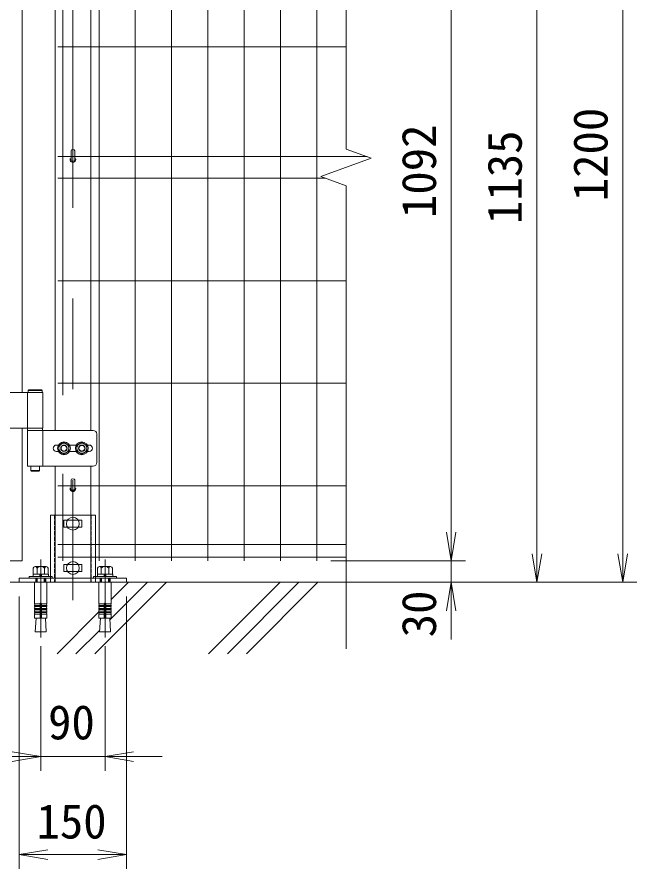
# Model space of a CAD drawing. Units: millimetres, scale not verified. Extents: x -4200 to 4200, y -2970 to 2970.
# Drawn here: x 977 to 1844, y -323 to 869 of the extents above; entities that cross this region are included whole.
import ezdxf
from ezdxf.enums import TextEntityAlignment as Align

# ---------------------------------------------------------------- set-up
doc = ezdxf.new("R2010")
doc.units = ezdxf.units.MM
doc.header["$LTSCALE"] = 20
for name, pattern in [('DASHED', [7.5, 6, -1.5]), ('USER1', [50.8, 31.75, -6.35, 6.35, -6.35]), ('USER3', [0.375, 0.25, -0.125])]:
    doc.linetypes.add(name, pattern=pattern)
for name, color, linetype, lineweight in [('0-0_D-STR1', 1, 'Continuous', 18), ('0-1_D-STR-DIM', 7, 'Continuous', 9), ('0-2_0', 7, 'Continuous', 9), ('0-3_D-STR3', 3, 'Continuous', 13), ('0-4_D-BMK', 2, 'USER1', 13), ('0-7_D-STR2', 7, 'Continuous', 9), ('0-A_D-DCR-HCH', 7, 'Continuous', 9), ('0-B_D-BGD', 7, 'Continuous', 9)]:
    doc.layers.add(name, color=color, linetype=linetype, lineweight=lineweight)
doc.styles.add('ＭＳ ゴシック', font='')
doc.styles.get('ＭＳ ゴシック').set_extended_font_data('MS Gothic')

# ---------------------------------------------------------------- blocks, each defined once
blk = doc.blocks.new('_Open')
at = {"layer": '0-2_0'}
blk.add_line((-20, 3.33), (0, 0), dxfattribs=at)
blk.add_lwpolyline([(-20, -3.33), (0, 0), (-20, 0)], dxfattribs=at)
blk = doc.blocks.new('U60')
at = {"layer": '0-0_D-STR1'}
for p, q in [((37360, 20540), (37360, 5310)), ((37360, 4310), (37360, 600)), ((36560, 600), (37360, 600))]:
    blk.add_line(p, q, dxfattribs=at)
at = {"layer": '0-3_D-STR3'}
for p, q in [((37940, 5310), (36660, 5310)), ((37508, 5310), (37508, 4310)), ((37524, 5370), (37524, 5310)), ((37924, 5370), (37524, 5370)), ((37924, 5310), (37524, 5310)), ((37940, 5310), (37940, 4310)), ((36660, 4310), (37940, 4310)), ((37508, 4250), (39348, 4250)), ((37508, 4250), (37508, 3250)), ((37940, 4250), (37940, 3250)), ((39448, 4150), (39448, 3350)), ((38320, 3840), (38374.1, 3840)), ((38685.9, 3840), (38874.1, 3840)), ((39185.9, 3840), (39240, 3840)), ((38230, 3750), (38230.2, 3750)), ((38320, 3660), (38374.1, 3660)), ((38685.9, 3660), (38874.1, 3660)), ((39185.9, 3660), (39240, 3660)), ((39330, 3750), (39330.2, 3750)), ((39348, 3250), (37508, 3250)), ((37604, 3250), (37604, 3130)), ((37844, 3250), (37844, 3130))]:
    blk.add_line(p, q, dxfattribs=at)
for points in [[(37904, 5390), (37544, 5390), (37524, 5370)], [(37904, 5390), (37924, 5370), (37924, 5310)], [(37514, 4310), (37934, 4310), (37934, 4250)], [(37514, 4310), (37514, 4250), (37934, 4250)], [(37824, 3110), (37844, 3130), (37604, 3130)], [(37824, 3110), (37624, 3110), (37604, 3130)]]:
    blk.add_lwpolyline(points, dxfattribs=at)
for points in [[(38530, 3912), (38389.7, 3831), (38389.7, 3669), (38530, 3588), (38670.3, 3669), (38670.3, 3831)], [(39030, 3912), (38889.7, 3831), (38889.7, 3669), (39030, 3588), (39170.3, 3669), (39170.3, 3831)]]:
    blk.add_lwpolyline(points, close=True, dxfattribs=at)
for centre, radius in [((38530, 3750), 180), ((38530, 3750), 140.7), ((38530, 3750), 90), ((38530, 3750), 80), ((39030, 3750), 180), ((39030, 3750), 140.7), ((39030, 3750), 90), ((39030, 3750), 80)]:
    blk.add_circle(centre, radius, dxfattribs=at)
for centre, radius, start, end in [((39348, 4150), 100, 0, 90), ((38320, 3750), 90, 90, 180), ((39240, 3750), 90, 0, 90), ((38320, 3750), 90, 180, 270), ((39240, 3750), 90, 270, 0), ((39348, 3350), 100, 270, 0)]:
    blk.add_arc(centre, radius, start, end, dxfattribs=at)
blk = doc.blocks.new('ベースプレート部品\u3000正面図')
at = {"layer": '0-3_D-STR3', "linetype": 'DASHED'}
for p, q in [((16787, 48401.4), (16787, 46521.4)), ((17807, 48401.4), (17807, 46521.4)), ((16257, 46641.4), (16257, 46521.4)), ((16537, 46641.4), (16537, 46521.4)), ((16667, 46641.4), (16667, 46521.4)), ((17927, 46641.4), (17927, 46521.4)), ((18057, 46641.4), (18057, 46521.4)), ((18337, 46641.4), (18337, 46521.4))]:
    blk.add_line(p, q, dxfattribs=at)
at = {"layer": '0-3_D-STR3'}
for p, q in [((17927, 48401.4), (17927, 46641.4)), ((17546.8, 48256.4), (17046.7, 48256.4)), ((17046.7, 48256.4), (17046.7, 48066.4)), ((17546.7, 48256.4), (17546.7, 48066.4)), ((17546.7, 48066.4), (17046.8, 48066.4)), ((17546.8, 47016.4), (17046.7, 47016.4)), ((17046.7, 47016.4), (17046.7, 46826.4)), ((17546.7, 47016.4), (17546.7, 46826.4)), ((17546.7, 46826.4), (17046.8, 46826.4)), ((15797, 46641.4), (15797, 46521.4)), ((15797, 46641.4), (18797, 46641.4)), ((15797, 46521.4), (18797, 46521.4)), ((18797, 46641.4), (18797, 46521.4))]:
    blk.add_line(p, q, dxfattribs=at)
blk.add_lwpolyline([(17927, 48401.4), (16667, 48401.4), (16667, 46641.4)], dxfattribs=at)

msp = doc.modelspace()

# ---------------------------------------------------------------- linework, layer by layer
at = {"layer": '0-0_D-STR1'}
for p, q in [((1029.96, 1052.41), (1029.96, 290.91)), ((1079.96, 1052.41), (1079.96, 290.91)), ((1029.96, 240.91), (1029.96, 78.41)), ((1079.96, 240.91), (1079.96, 78.41)), ((1029.96, 78.41), (1079.96, 78.41))]:
    msp.add_line(p, q, dxfattribs=at)
at = {"layer": '0-0_D-STR1', "linetype": 'USER3'}
for p, q in [((1029.96, 172.41), (1029.96, 78.41)), ((1079.96, 172.41), (1079.96, 78.41))]:
    msp.add_line(p, q, dxfattribs=at)
at = {"layer": '0-0_D-STR1'}
for centre in [(1054.96, 669.91), (1054.96, 209.41)]:
    msp.add_arc(centre, 4, 162.5424, 17.4576, dxfattribs=at)
at = {"layer": '0-1_D-STR-DIM'}
for p, q in [((1824.35, 1238.41), (1824.35, 118.41)), ((1704.35, 1173.41), (1704.35, 118.41)), ((1584.35, 1160.41), (1584.35, 148.41)), ((1584.35, 148.41), (1584.35, 188.41)), ((1416.15, 108.41), (1604.35, 108.41)), ((1416.15, 108.41), (1604.35, 108.41)), ((1584.35, 108.41), (1584.35, 78.41)), ((1099.96, 78.41), (1724.35, 78.41)), ((1457.33, 78.41), (1844.35, 78.41)), ((1457.33, 78.41), (1604.35, 78.41)), ((979.96, 58.41), (979.96, -322.61)), ((1129.96, 58.41), (1129.96, -322.61)), ((1584.35, 38.41), (1584.35, -1.59)), ((1009.95, -10.69), (1009.95, -185.42)), ((1099.95, -10.69), (1099.95, -185.42)), ((1009.95, -165.42), (1099.95, -165.42)), ((1139.95, -165.42), (1179.95, -165.42)), ((1019.96, -302.61), (1089.96, -302.61))]:
    msp.add_line(p, q, dxfattribs=at)
at = {"layer": '0-3_D-STR3'}
for p, q in [((1052.36, 682.08), (1052.36, 669.91)), ((1057.56, 682.08), (1057.56, 669.91)), ((1052.36, 221.58), (1052.36, 209.41)), ((1057.56, 221.58), (1057.56, 209.41)), ((1001.31, 78.41), (1018.61, 78.41)), ((1108.61, 78.41), (1091.31, 78.41))]:
    msp.add_line(p, q, dxfattribs=at)
at = {"layer": '0-3_D-STR3', "lineweight": 18}
for p, q in [((999.56, 98.01), (999.56, 89.71)), ((1017.75, 100.51), (1002.16, 100.51)), ((1003.96, 100.51), (1015.96, 100.51)), ((1004.76, 89.71), (1004.76, 98.01)), ((1015.15, 89.71), (1015.15, 98.01)), ((1020.35, 89.71), (1020.35, 98.01)), ((1089.57, 89.71), (1089.57, 98.01)), ((1092.16, 100.51), (1107.75, 100.51)), ((1105.96, 100.51), (1093.96, 100.51)), ((1094.76, 89.71), (1094.76, 98.01)), ((1105.15, 89.71), (1105.15, 98.01)), ((1110.35, 98.01), (1110.35, 89.71)), ((993.96, 86.71), (993.96, 84.41)), ((1025.96, 86.71), (993.96, 86.71)), ((993.96, 84.41), (1025.96, 84.41)), ((1020.71, 89.71), (999.21, 89.71)), ((999.21, 89.71), (999.21, 86.71)), ((999.21, 86.71), (1020.71, 86.71)), ((999.56, 89.71), (1020.35, 89.71)), ((1003.96, 84.41), (1003.96, 78.41)), ((1005.04, 78.41), (1005.04, 84.41)), ((1008.46, 89.71), (1009.26, 86.71)), ((1011.46, 86.71), (1010.65, 89.71)), ((1014.88, 78.41), (1014.88, 84.41)), ((1015.96, 78.41), (1015.96, 84.41)), ((1020.71, 86.71), (1020.71, 89.71)), ((1025.96, 84.41), (1025.96, 86.71)), ((1083.96, 84.41), (1083.96, 86.71)), ((1083.96, 86.71), (1115.96, 86.71)), ((1115.96, 84.41), (1083.96, 84.41)), ((1089.21, 89.71), (1110.71, 89.71)), ((1089.21, 86.71), (1089.21, 89.71)), ((1110.71, 86.71), (1089.21, 86.71)), ((1110.35, 89.71), (1089.57, 89.71)), ((1093.96, 78.41), (1093.96, 84.41)), ((1095.04, 78.41), (1095.04, 84.41)), ((1098.46, 86.71), (1099.26, 89.71)), ((1101.46, 89.71), (1100.65, 86.71)), ((1104.88, 78.41), (1104.88, 84.41)), ((1105.96, 84.41), (1105.96, 78.41)), ((1110.71, 89.71), (1110.71, 86.71)), ((1115.96, 86.71), (1115.96, 84.41)), ((1001.31, 78.41), (1001.31, 48.37)), ((1018.61, 78.41), (1018.61, 48.37)), ((1091.31, 78.41), (1091.31, 48.37)), ((1108.61, 78.41), (1108.61, 48.37)), ((1008.96, 48.37), (1001.31, 48.37)), ((1001.31, 45.87), (1001.74, 48.33)), ((1008.96, 48.37), (1008.96, 28.41)), ((1010.96, 48.37), (1018.61, 48.37)), ((1010.96, 48.37), (1010.96, 28.41)), ((1018.61, 45.87), (1018.17, 48.33)), ((1098.96, 48.37), (1091.31, 48.37)), ((1091.31, 45.87), (1091.74, 48.33)), ((1098.96, 48.37), (1098.96, 28.41)), ((1100.96, 48.37), (1100.96, 28.41)), ((1100.96, 48.37), (1108.61, 48.37)), ((1108.61, 45.87), (1108.17, 48.33)), ((1001.31, 45.87), (1008.96, 45.87)), ((1001.31, 45.87), (1001.31, 44.37)), ((1001.31, 44.37), (1008.96, 44.37)), ((1001.31, 41.87), (1001.74, 44.33)), ((1001.31, 41.87), (1008.96, 41.87)), ((1001.31, 41.87), (1001.31, 40.37)), ((1001.31, 40.37), (1008.96, 40.37)), ((1001.31, 37.87), (1001.74, 40.33)), ((1001.31, 37.87), (1008.96, 37.87)), ((1001.31, 37.87), (1001.31, 36.37)), ((1001.31, 33.91), (1001.74, 36.37)), ((1001.31, 36.37), (1008.96, 36.37)), ((1018.61, 45.87), (1010.96, 45.87)), ((1018.61, 44.37), (1010.96, 44.37)), ((1018.61, 41.87), (1010.96, 41.87)), ((1018.61, 40.37), (1010.96, 40.37)), ((1018.61, 37.87), (1010.96, 37.87)), ((1018.61, 36.37), (1010.96, 36.37)), ((1018.61, 41.87), (1018.17, 44.33)), ((1018.61, 37.87), (1018.17, 40.33)), ((1018.61, 33.91), (1018.17, 36.37)), ((1018.61, 45.87), (1018.61, 44.37)), ((1018.61, 41.87), (1018.61, 40.37)), ((1018.61, 37.87), (1018.61, 36.37)), ((1091.31, 45.87), (1098.96, 45.87)), ((1091.31, 45.87), (1091.31, 44.37)), ((1091.31, 44.37), (1098.96, 44.37)), ((1091.31, 41.87), (1091.74, 44.33)), ((1091.31, 41.87), (1098.96, 41.87)), ((1091.31, 41.87), (1091.31, 40.37)), ((1091.31, 40.37), (1098.96, 40.37)), ((1091.31, 37.87), (1091.74, 40.33)), ((1091.31, 37.87), (1098.96, 37.87)), ((1091.31, 37.87), (1091.31, 36.37)), ((1091.31, 36.37), (1098.96, 36.37)), ((1091.31, 33.91), (1091.74, 36.37)), ((1108.61, 45.87), (1100.96, 45.87)), ((1108.61, 44.37), (1100.96, 44.37)), ((1108.61, 41.87), (1100.96, 41.87)), ((1108.61, 40.37), (1100.96, 40.37)), ((1108.61, 37.87), (1100.96, 37.87)), ((1108.61, 36.37), (1100.96, 36.37)), ((1108.61, 41.87), (1108.17, 44.33)), ((1108.61, 37.87), (1108.17, 40.33)), ((1108.61, 33.91), (1108.17, 36.37)), ((1108.61, 45.87), (1108.61, 44.37)), ((1108.61, 41.87), (1108.61, 40.37)), ((1108.61, 37.87), (1108.61, 36.37)), ((1001.31, 33.91), (1008.96, 33.91)), ((1001.31, 33.91), (1001.31, 28.41)), ((1001.31, 28.41), (1018.61, 28.41)), ((1003.46, 28.41), (1002.38, 9.31)), ((1018.61, 33.91), (1010.96, 33.91)), ((1016.45, 28.41), (1017.53, 9.31)), ((1018.61, 33.91), (1018.61, 28.41)), ((1091.31, 33.91), (1098.96, 33.91)), ((1091.31, 33.91), (1091.31, 28.41)), ((1108.61, 28.41), (1091.31, 28.41)), ((1093.46, 28.41), (1092.38, 9.31)), ((1108.61, 33.91), (1100.96, 33.91)), ((1106.45, 28.41), (1107.54, 9.31)), ((1108.61, 33.91), (1108.61, 28.41)), ((1017.53, 9.31), (1002.38, 9.31)), ((1092.38, 9.31), (1107.54, 9.31))]:
    msp.add_line(p, q, dxfattribs=at)
at = {"layer": '0-3_D-STR3'}
for centre in [(1054.95, 160.4), (1054.96, 98.41)]:
    msp.add_circle(centre, 9, dxfattribs=at)
for centre in [(1054.96, 669.91), (1054.96, 209.41)]:
    msp.add_arc(centre, 2.6, 180, 0, dxfattribs=at)
at = {"layer": '0-3_D-STR3', "lineweight": 18}
for centre, radius, start, end in [((1002.16, 97.91), 2.6, 2.20423, 177.79577), ((1009.96, 93.86), 6.65, 38.61324, 141.38676), ((1017.75, 97.91), 2.6, 2.20423, 177.79577), ((1092.16, 97.91), 2.6, 2.20423, 177.79577), ((1099.96, 93.86), 6.65, 38.61324, 141.38676), ((1107.75, 97.91), 2.6, 2.20423, 177.79577), ((1009.96, 48.37), 1, 0, 180), ((1099.96, 48.37), 1, 0, 180)]:
    msp.add_arc(centre, radius, start, end, dxfattribs=at)
at = {"layer": '0-3_D-STR3'}
for centre in [(1054.96, 682.06), (1054.96, 221.56)]:
    msp.add_ellipse(centre, major_axis=(-2.6, 0), ratio=0.649974, start_param=3.1415927, end_param=6.2831853, dxfattribs=at)
at = {"layer": '0-4_D-BMK'}
for p, q in [((1054.96, 1237.41), (1054.96, 53.41)), ((1009.96, 110.31), (1009.96, 1.31)), ((1099.96, 110.31), (1099.96, 1.31))]:
    msp.add_line(p, q, dxfattribs=at)
at = {"layer": '0-7_D-STR2'}
for p, q in [((1437.33, 684.56), (1437.33, 1341.41)), ((1091.53, 1278.41), (1091.53, 108.41)), ((1142.3, 1278.41), (1142.3, 108.41)), ((1193.07, 1278.41), (1193.07, 108.41)), ((1243.84, 1278.41), (1243.84, 108.41)), ((1294.61, 1278.41), (1294.61, 108.41)), ((1345.38, 1278.41), (1345.38, 108.41)), ((1396.15, 1278.41), (1396.15, 108.41)), ((1040.76, 997.71), (1040.76, 340.11)), ((1033.76, 827.41), (1437.33, 827.41)), ((1472.57, 671.73), (1437.33, 684.56)), ((1033.76, 673.91), (1466.59, 673.91)), ((1402.09, 646.08), (1472.57, 671.73)), ((1033.76, 643.91), (1408.06, 643.91)), ((1437.33, 633.25), (1402.09, 646.08)), ((1437.33, -14.59), (1437.33, 633.25)), ((1033.76, 500.41), (1437.33, 500.41)), ((1033.76, 356.91), (1437.33, 356.91)), ((1040.76, 230.21), (1040.76, 108.41)), ((1033.76, 213.41), (1437.33, 213.41)), ((1033.76, 131.41), (1437.33, 131.41)), ((1033.76, 113.81), (1437.33, 113.81))]:
    msp.add_line(p, q, dxfattribs=at)
at = {"layer": '0-A_D-DCR-HCH'}
for p, q in [((1085.77, -21.59), (1185.77, 78.41)), ((1106.6, 25.76), (1159.25, 78.41)), ((1108.61, 54.28), (1132.74, 78.41)), ((1244.87, -21.59), (1344.87, 78.41)), ((1271.39, -21.59), (1371.39, 78.41)), ((1297.9, -21.59), (1397.9, 78.41)), ((1032.74, -21.59), (1091.31, 36.98)), ((1059.25, -21.59), (1092.51, 11.67))]:
    msp.add_line(p, q, dxfattribs=at)
at = {"layer": '0-B_D-BGD'}
msp.add_line((1435.64, 78.41), (35.96, 78.41), dxfattribs=at)

# ---------------------------------------------------------------- block references
at = {"layer": '0-1_D-STR-DIM'}
for name, p, xscale, yscale in [('U60', (-884.04, 78.41), 0.05, 0.05), ('ベースプレート部品\u3000正面図', (190.11, -2247.67), 0.05, 0.05), ('_Open', (1009.95, -165.42), 2, 2), ('_Open', (1129.96, -302.61), 2, 2)]:
    msp.add_blockref(name, p, dxfattribs=dict(at, xscale=xscale, yscale=yscale))
at = {"layer": '0-1_D-STR-DIM', "xscale": 2, "yscale": 2}
for p, rotation in [((1584.35, 108.41), 270), ((1584.35, 108.41), 270), ((1704.35, 78.41), 270), ((1824.35, 78.41), 270), ((1584.35, 78.41), 90), ((1099.95, -165.42), 180), ((979.96, -302.61), 180)]:
    msp.add_blockref('_Open', p, dxfattribs=dict(at, rotation=rotation))

# ---------------------------------------------------------------- texts
at = {"layer": '0-1_D-STR-DIM', "style": 'ＭＳ ゴシック'}
for s, p in [('1200', (1817.6, 611.51)), ('1092', (1577.6, 588.03)), ('1135', (1697.6, 579.66)), ('30', (1577.6, 1.45))]:
    msp.add_text(s, height=48.09, rotation=90, dxfattribs=at).set_placement(p, align=Align.BOTTOM_LEFT)
for s, p in [('90', (1020.21, -155.76)), ('150', (1004.03, -294.46))]:
    msp.add_text(s, height=48.09, dxfattribs=at).set_placement(p, align=Align.BOTTOM_LEFT)

doc.saveas('drawing.dxf')
